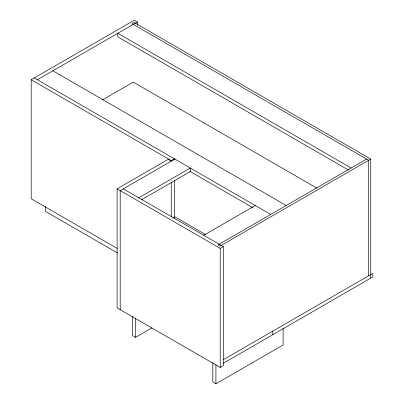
<?xml version="1.0" encoding="UTF-8"?>
<svg xmlns="http://www.w3.org/2000/svg" width="404" height="404" viewBox="0 0 404 404"><rect width="100%" height="100%" fill="white"/><g stroke="black" fill="none" stroke-linecap="round" stroke-linejoin="round"><path stroke-width="0.61" d="M117.296 248.485L31.194 198.778L31.194 79.724L134.295 20.2L137.39 21.988L137.39 25.134M37.38 79.724L137.39 21.988M102.212 100.035L133.264 82.108L316.887 188.118M123.301 188.855L223.306 246.591L223.306 365.645L220.215 367.428L117.115 307.904L117.115 188.855L168.15 159.388L171.24 161.176M174.851 159.09L120.205 190.637L120.205 309.691M138.764 197.783L190.314 168.019L190.314 171.594L141.476 199.788M172.68 218.084L174.851 216.832L205.358 234.446M203.717 235.285L255.267 205.52M366.62 159.09L217.978 244.905L220.044 246.097L370.741 159.09L370.741 278.144M117.115 188.855L220.215 248.379L223.306 246.591M132.406 316.362L132.406 335.583L135.502 337.37L151.889 327.912M223.321 359.686L372.806 273.382L372.806 276.952L223.427 363.196M212.827 362.792L212.827 382.012L215.918 383.8L283.108 345.011L283.108 328.27M370.741 159.09L134.123 22.483L132.063 23.674L368.68 160.282L368.68 275.76M351.152 168.019L117.801 33.295L117.801 36.865L348.42 170.013M52.848 70.796L286.199 205.52M34.29 77.937L270.736 214.448M31.194 79.724L171.24 160.58L174.336 158.792L174.336 160.055M189.855 171.326L252.702 207.611M117.438 252.934L45.46 211.378L45.46 206.414M272.796 331.118L272.796 334.694M220.215 248.379L220.215 367.428M215.918 364.58L215.918 383.8M174.336 180.209L174.336 217.377M171.24 182.593L171.24 216.64M135.502 318.15L135.502 337.37"/></g></svg>
